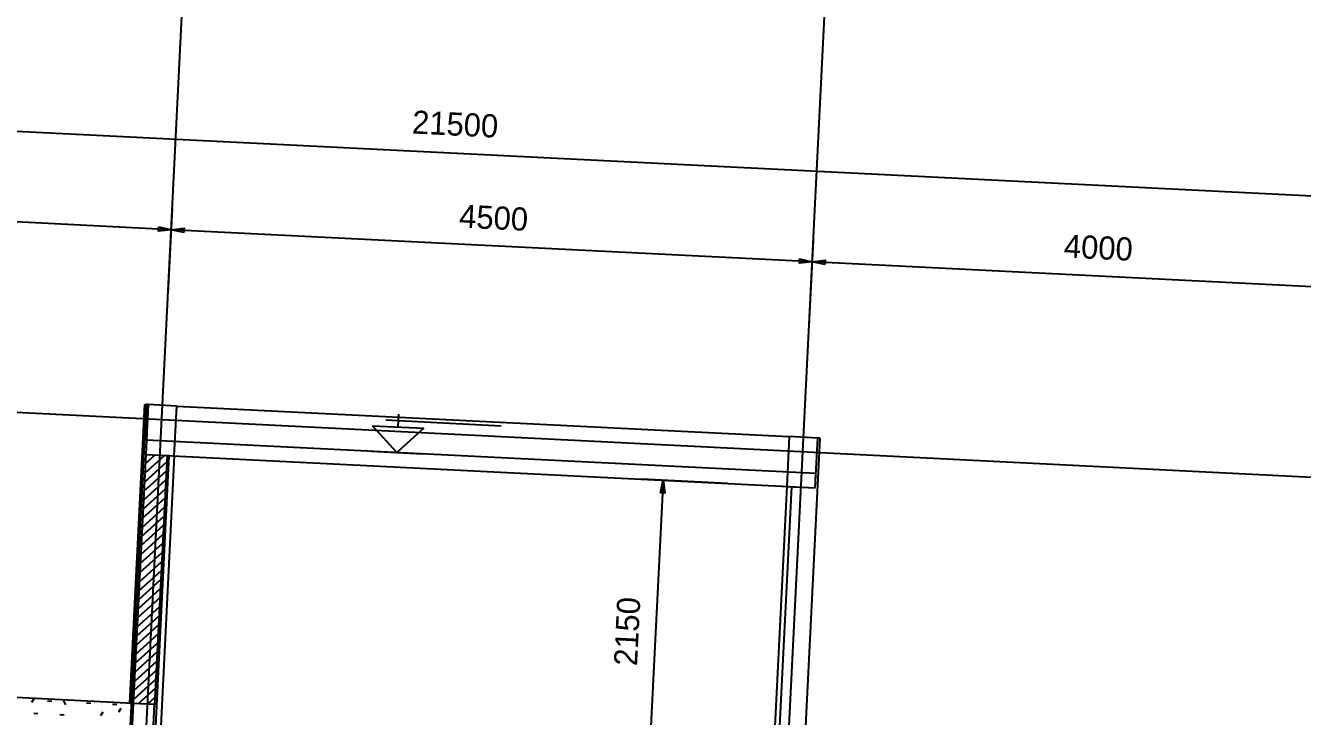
# Model space of a CAD drawing. Extents: x 549999 to 550212, y 1838161 to 1838467.
# Drawn here: x 550160.11 to 550169.07, y 1838277.88 to 1838282.73 of the extents above; entities that cross this region are included whole.
import ezdxf

# ---------------------------------------------------------------- set-up
doc = ezdxf.new("R2010")
doc.units = 0
for name, color, linetype in [('Level 11', 7, 'Continuous'), ('Level 14', 7, 'Continuous'), ('Level 15', 7, 'Continuous'), ('Level 18', 7, 'Continuous'), ('Level 20', 7, 'Continuous'), ('Level 24', 7, 'Continuous'), ('Level 27', 7, 'Continuous'), ('Level 28', 7, 'Continuous'), ('Level 4', 7, 'Continuous'), ('Level 6', 7, 'Continuous'), ('Level 8', 7, 'Continuous')]:
    doc.layers.add(name, color=color, linetype=linetype)

# ---------------------------------------------------------------- blocks, each defined once
blk = doc.blocks.new('SPOT_2')
at = {"layer": 'Level 24'}
for p, q in [((-69.87, 388), (-69.87, 397)), ((-69.87, 370), (-87.87, 388)), ((-87.87, 388), (-51.87, 388)), ((-69.87, 370), (-87.87, 388)), ((-87.87, 388), (-51.87, 388)), ((-78.87, 392.5), (2.13, 392.5)), ((-51.87, 388), (-69.87, 370)), ((-51.87, 388), (-69.87, 370)), ((-87.87, 370), (-51.87, 370))]:
    blk.add_line(p, q, dxfattribs=at)

msp = doc.modelspace()

# ---------------------------------------------------------------- linework, layer by layer
at = {"layer": 'Level 11'}
for p, q in [((550160.8681, 1838277.9695), (550160.8431, 1838277.4702)), ((550161.0179, 1838277.962), (550160.8681, 1838277.9695)), ((550160.9929, 1838277.4627), (550161.0179, 1838277.962))]:
    msp.add_line(p, q, dxfattribs=at)
at = {"layer": 'Level 14'}
for p, q in [((550160.9489, 1838279.587), (550161.0858, 1838279.7108)), ((550160.9521, 1838279.6506), (550161.0223, 1838279.714)), ((550160.9553, 1838279.7141), (550160.9587, 1838279.7172)), ((550160.9458, 1838279.5234), (550161.1031, 1838279.6658)), ((550160.9394, 1838279.3963), (550161.0967, 1838279.5386)), ((550160.9426, 1838279.4599), (550161.0999, 1838279.6022)), ((550160.9362, 1838279.3328), (550161.0935, 1838279.4751)), ((550160.9331, 1838279.2692), (550161.0904, 1838279.4115)), ((550160.9267, 1838279.1421), (550161.084, 1838279.2844)), ((550160.9299, 1838279.2056), (550161.0872, 1838279.348)), ((550160.9235, 1838279.0785), (550161.0808, 1838279.2208)), ((550160.9172, 1838278.9514), (550161.0745, 1838279.0937)), ((550160.9203, 1838279.0149), (550161.0777, 1838279.1573)), ((550160.914, 1838278.8878), (550161.0713, 1838279.0302)), ((550160.9108, 1838278.8243), (550161.0681, 1838278.9666)), ((550160.9045, 1838278.6971), (550161.0618, 1838278.8395)), ((550160.9076, 1838278.7607), (550161.0649, 1838278.903)), ((550160.9013, 1838278.6336), (550161.0586, 1838278.7759)), ((550160.8949, 1838278.5065), (550161.0522, 1838278.6488)), ((550160.8981, 1838278.57), (550161.0554, 1838278.7124)), ((550160.8917, 1838278.4429), (550161.0491, 1838278.5852)), ((550160.8854, 1838278.3158), (550161.0427, 1838278.4581)), ((550160.8886, 1838278.3793), (550161.0459, 1838278.5217)), ((550160.8822, 1838278.2522), (550161.0395, 1838278.3946)), ((550160.879, 1838278.1887), (550161.0363, 1838278.331)), ((550160.8727, 1838278.0615), (550161.03, 1838278.2039)), ((550160.8759, 1838278.1251), (550161.0332, 1838278.2674)), ((550160.8695, 1838277.998), (550161.0268, 1838278.1403)), ((550160.9032, 1838277.9678), (550161.0236, 1838278.0767)), ((550160.9668, 1838277.9646), (550161.0205, 1838278.0132))]:
    msp.add_line(p, q, dxfattribs=at)
at = {"layer": 'Level 15'}
for p, q in [((550160.9605, 1838279.8172), (550160.9555, 1838279.7173)), ((550165.6546, 1838279.5826), (550160.9605, 1838279.8172)), ((550160.9555, 1838279.7173), (550165.6496, 1838279.4827)), ((550165.6496, 1838279.4827), (550165.6546, 1838279.5826)), ((550160.1718, 1838278.0021), (550160.1554, 1838277.9768)), ((550160.2656, 1838277.9876), (550160.2958, 1838277.986)), ((550160.3944, 1838277.9605), (550160.3806, 1838277.9874)), ((550160.5396, 1838277.9739), (550160.5697, 1838277.9724)), ((550160.7223, 1838277.9647), (550160.7524, 1838277.9632)), ((550160.7814, 1838277.9348), (550160.7651, 1838277.9095)), ((550160.1697, 1838277.9008), (550160.1999, 1838277.8993)), ((550160.3524, 1838277.8917), (550160.3825, 1838277.8902)), ((550160.655, 1838277.9076), (550160.6387, 1838277.8823))]:
    msp.add_line(p, q, dxfattribs=at)
at = {"layer": 'Level 18'}
for p, q in [((550160.5549, 1838269.7028), (550161.2545, 1838283.6958)), ((550165.0493, 1838269.4781), (550165.7489, 1838283.4711)), ((550148.4475, 1838280.593), (550180.9149, 1838278.9698))]:
    msp.add_line(p, q, dxfattribs=at)
at = {"layer": 'Level 20'}
for p, q in [((550152.3772, 1838282.37), (550173.8504, 1838281.2965)), ((550161.1344, 1838281.2944), (550155.1419, 1838281.594)), ((550161.112, 1838280.845), (550161.1419, 1838281.4442)), ((550161.112, 1838280.845), (550161.1419, 1838281.4442)), ((550165.6288, 1838281.0697), (550161.1344, 1838281.2944)), ((550165.6064, 1838280.6204), (550165.6363, 1838281.2195)), ((550165.6064, 1838280.6204), (550165.6363, 1838281.2195)), ((550169.6238, 1838280.87), (550165.6288, 1838281.0697)), ((550165.0333, 1838279.5135), (550164.4341, 1838279.5434)), ((550164.5839, 1838279.536), (550164.4766, 1838277.3886))]:
    msp.add_line(p, q, dxfattribs=at)
for points in [[(550161.046, 1838281.3137), (550161.1344, 1838281.2944), (550161.0445, 1838281.284)], [(550161.2229, 1838281.2751), (550161.1344, 1838281.2944), (550161.2244, 1838281.3048)], [(550165.5404, 1838281.0891), (550165.6288, 1838281.0697), (550165.5389, 1838281.0593)], [(550165.7173, 1838281.0504), (550165.6288, 1838281.0697), (550165.7187, 1838281.0801)], [(550164.5646, 1838279.4475), (550164.5839, 1838279.536), (550164.5943, 1838279.446)]]:
    msp.add_lwpolyline(points, close=True, dxfattribs=at)
at = {"layer": 'Level 27'}
for p, q in [((550160.9729, 1838280.0669), (550160.9555, 1838279.7173)), ((550160.9729, 1838280.0669), (550160.9555, 1838279.7173)), ((550161.1727, 1838280.0569), (550160.9729, 1838280.0669)), ((550161.1727, 1838280.0569), (550160.9729, 1838280.0669)), ((550161.1552, 1838279.7074), (550161.1727, 1838280.0569)), ((550161.1552, 1838279.7074), (550161.1727, 1838280.0569)), ((550161.1727, 1838280.0569), (550165.4673, 1838279.8422)), ((550165.4673, 1838279.8422), (550165.4499, 1838279.4927)), ((550165.4673, 1838279.8422), (550165.4499, 1838279.4927)), ((550165.6671, 1838279.8322), (550165.4673, 1838279.8422)), ((550165.6671, 1838279.8322), (550165.4673, 1838279.8422)), ((550165.6496, 1838279.4827), (550165.6671, 1838279.8322)), ((550165.6496, 1838279.4827), (550165.6671, 1838279.8322)), ((550160.9555, 1838279.7173), (550161.1053, 1838279.7099)), ((550160.9555, 1838279.7173), (550161.1053, 1838279.7099)), ((550161.1053, 1838279.7099), (550161.1203, 1838279.7091)), ((550161.1053, 1838279.7099), (550161.1203, 1838279.7091)), ((550161.1203, 1838279.7091), (550161.1552, 1838279.7074)), ((550161.1203, 1838279.7091), (550161.1552, 1838279.7074)), ((550165.4499, 1838279.4927), (550165.6496, 1838279.4827)), ((550165.4499, 1838279.4927), (550165.6496, 1838279.4827))]:
    msp.add_line(p, q, dxfattribs=at)
at = {"layer": 'Level 28'}
for p, q in [((550160.8681, 1838277.9695), (550160.8431, 1838277.4702)), ((550161.0179, 1838277.962), (550160.8681, 1838277.9695)), ((550160.9929, 1838277.4627), (550161.0179, 1838277.962))]:
    msp.add_line(p, q, dxfattribs=at)
at = {"layer": 'Level 4'}
for p, q in [((550160.958, 1838280.0677), (550160.7577, 1838276.0618)), ((550160.8431, 1838277.9708), (550160.948, 1838280.0682)), ((550160.948, 1838280.0682), (550160.958, 1838280.0677)), ((550160.9729, 1838280.0669), (550160.958, 1838280.0677)), ((550160.9605, 1838279.8172), (550160.9729, 1838280.0669)), ((550165.6821, 1838279.8315), (550165.5639, 1838277.4678)), ((550165.6821, 1838279.8315), (550165.6671, 1838279.8322)), ((550160.9555, 1838279.7173), (550160.8681, 1838277.9695)), ((550161.0079, 1838277.4619), (550161.1203, 1838279.7091)), ((550161.1053, 1838279.7099), (550161.0179, 1838277.962)), ((550165.3775, 1838277.3436), (550165.4848, 1838279.4909))]:
    msp.add_line(p, q, dxfattribs=at)
at = {"layer": 'Level 6'}
for p, q in [((550161.1552, 1838279.7074), (550161.0479, 1838277.56)), ((550165.4499, 1838279.4927), (550165.3425, 1838277.3453))]:
    msp.add_line(p, q, dxfattribs=at)
at = {"layer": 'Level 8'}
for p, q in [((550160.9605, 1838279.8172), (550160.9555, 1838279.7173)), ((550165.6546, 1838279.5826), (550160.9605, 1838279.8172)), ((550160.9555, 1838279.7173), (550165.6496, 1838279.4827)), ((550165.6496, 1838279.4827), (550165.6546, 1838279.5826)), ((550160.8681, 1838277.9695), (550159.1702, 1838278.0544))]:
    msp.add_line(p, q, dxfattribs=at)

# ---------------------------------------------------------------- block references
at = {"layer": 'Level 24', "xscale": 0.010000000000000004, "yscale": 0.01, "rotation": -2.8619937920406366}
msp.add_blockref('SPOT_2', (550163.23, 1838276), dxfattribs=at)

# ---------------------------------------------------------------- texts
at = {"layer": 'Level 20'}
for s, rotation, p in [('21500', 357.13801, (550162.82, 1838281.97)), ('4500', 357.13801, (550163.15, 1838281.31)), ('4000', 357.13801, (550167.39, 1838281.1)), ('2150', 87.13801, (550164.4, 1838278.23))]:
    msp.add_text(s, height=0.16224, rotation=rotation, dxfattribs=at).set_placement(p)

doc.saveas('drawing.dxf')
